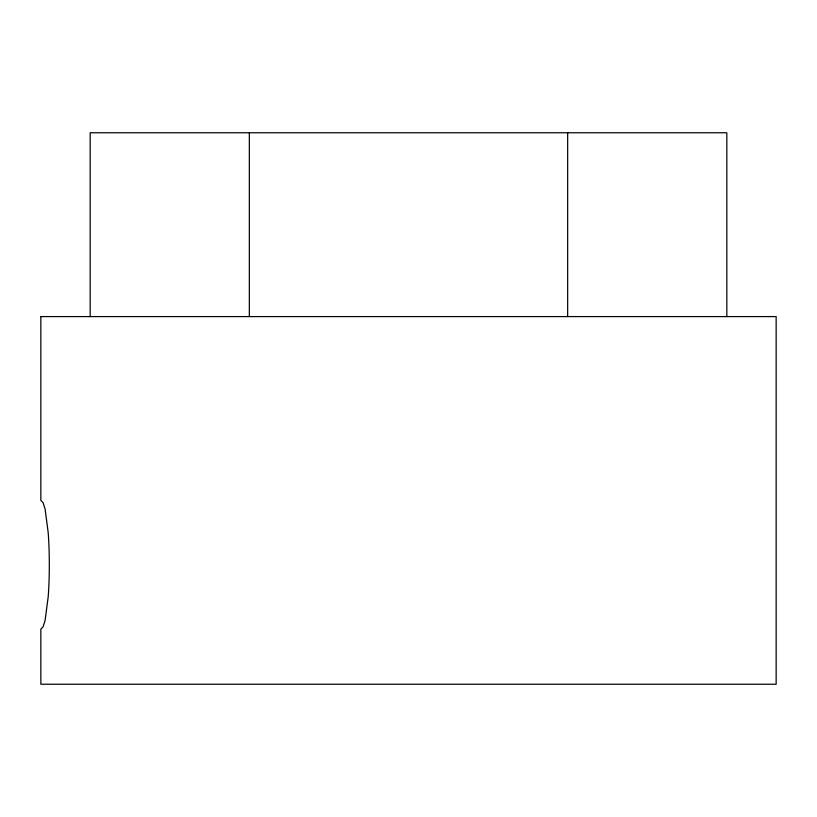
<?xml version="1.0" encoding="UTF-8"?>
<svg xmlns="http://www.w3.org/2000/svg" width="817" height="817" viewBox="0 0 817 817"><rect width="100%" height="100%" fill="white"/><g stroke="black" fill="none" stroke-linecap="round" stroke-linejoin="round"><path stroke-width="1.23" d="M726.824 316.587L726.824 132.762L90.176 132.762L90.176 316.587M567.662 132.762L567.662 316.587M249.338 132.762L249.338 316.587M40.85 316.587L40.85 500.413L43.046 502.608L45.088 509.032L48.183 532.582A63.879 8.333 -90 0 1 48.183 596.921L45.088 620.471L43.046 626.894L40.85 629.09L40.85 684.237L776.15 684.237L776.15 316.587L40.85 316.587"/></g></svg>
